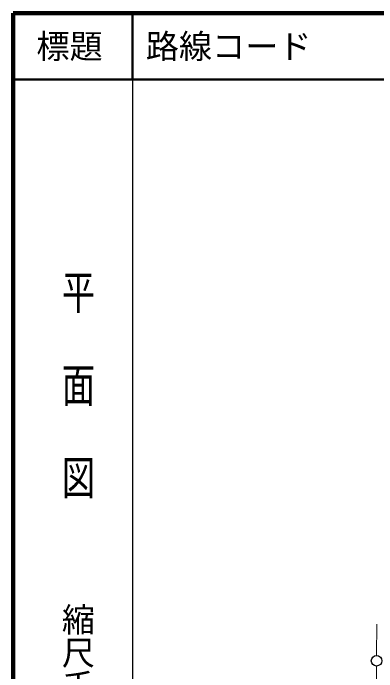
# Model space of a CAD drawing. Units: millimetres, scale not verified. Extents: x 40000 to 680000, y 20000 to 380000.
# Drawn here: x 40000 to 94860, y 280599 to 380000 of the extents above; entities that cross this region are included whole.
import ezdxf
from ezdxf.enums import TextEntityAlignment as Align

# ---------------------------------------------------------------- set-up
doc = ezdxf.new("R2010")
doc.units = ezdxf.units.MM
doc.header["$LTSCALE"] = 1000
for name, color, linetype, lineweight in [('M-BGD-HTXT', 7, 'Continuous', 13), ('M-BMK-SRVR', 3, 'Continuous', 25), ('M-TTL', 2, 'Continuous', 140), ('M-TTL-BAND', 7, 'Continuous', 25), ('M-TTL-LINE', 7, 'Continuous', 50)]:
    doc.layers.add(name, color=color, linetype=linetype, lineweight=lineweight)
doc.layers.add('M-TTL-TXT', color=7, linetype='Continuous')
doc.styles.add('@ＭＳ ゴシック', font='')
doc.styles.add('ＭＳ ゴシック', font='')
doc.styles.get('@ＭＳ ゴシック').set_extended_font_data('@MS Gothic')
doc.styles.get('ＭＳ ゴシック').set_extended_font_data('MS Gothic')

msp = doc.modelspace()

# ---------------------------------------------------------------- linework, layer by layer
at = {"layer": 'M-BGD-HTXT'}
for p, q in [((94829, 283067), (94858, 287808)), ((94804, 278881), (94820, 281467))]:
    msp.add_line(p, q, dxfattribs=at)
at = {"layer": 'M-BMK-SRVR'}
msp.add_circle((94825, 282267), 800, dxfattribs=at)
at = {"layer": 'M-TTL'}
for p, q in [((40000, 380000), (40000, 20000)), ((680000, 380000), (40000, 380000))]:
    msp.add_line(p, q, dxfattribs=at)
at = {"layer": 'M-TTL-BAND'}
msp.add_line((58000, 370000), (58000, 20000), dxfattribs=at)
at = {"layer": 'M-TTL-LINE'}
for p, q in [((58000, 380000), (58000, 370000)), ((40000, 370000), (680000, 370000))]:
    msp.add_line(p, q, dxfattribs=at)

# ---------------------------------------------------------------- texts
at = {"layer": 'M-TTL-BAND', "style": '@ＭＳ ゴシック', "width": 1.4}
msp.add_text('平  面  図', height=3666, rotation=270, dxfattribs=at).set_placement((49777, 306475), align=Align.MIDDLE_RIGHT)
at = {"layer": 'M-TTL-BAND', "style": '@ＭＳ ゴシック'}
msp.add_text('縮尺千分の一', height=3666, rotation=270, dxfattribs=at).set_placement((49777, 261030), align=Align.MIDDLE_RIGHT)
at = {"layer": 'M-TTL-TXT', "style": 'ＭＳ ゴシック'}
msp.add_text('標題', height=3666, dxfattribs=at).set_placement((48500, 375000), align=Align.MIDDLE_CENTER)
msp.add_text('路線コード', height=3666, dxfattribs=at).set_placement((60000, 375000), align=Align.MIDDLE_LEFT)

doc.saveas('drawing.dxf')
